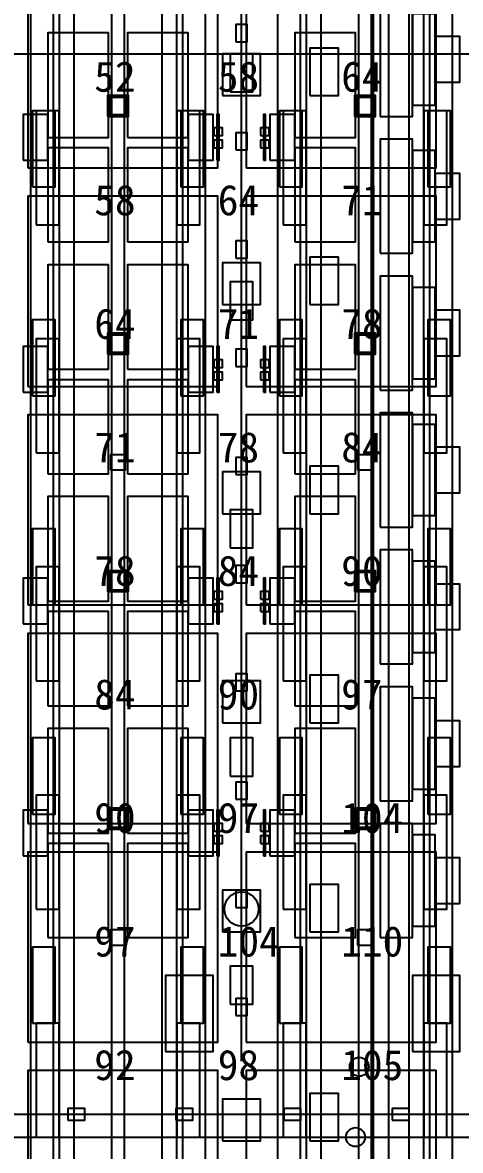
# Model space of a CAD drawing. Header units: metres. Extents: x -1640 to 1560, y -268 to 2338.
# Drawn here: x 48.2 to 71.3, y 1645.3 to 1704.6 of the extents above; entities that cross this region are included whole.
import ezdxf

# ---------------------------------------------------------------- set-up
doc = ezdxf.new("R2010")
doc.units = ezdxf.units.M
for name, color, linetype in [('1F_CHL', 4, 'Continuous'), ('1F_EHS_EXTINGUISHER_HYDRANT_CABINET_CONCEPT', 1, 'Continuous'), ('1F_PUMP', 2, 'Continuous'), ('1F_SCR', 3, 'Continuous'), ('1F_STRUCT_COLUMN', 8, 'Continuous'), ('2F_CSF_LATERAL_RACK_CONCEPT', 9, 'Continuous'), ('2F_RFG', 5, 'Continuous'), ('2F_STRUCT_COLUMN', 8, 'Continuous'), ('2F_VMB', 6, 'Continuous'), ('3F_CLEANROOM_OVERHEAD_PIPE_DUCT_CONCEPT', 9, 'Continuous'), ('3F_EHS_EGRESS_DIST_M', 2, 'Continuous'), ('3F_EHS_EXTINGUISHER_HYDRANT_CABINET_CONCEPT', 1, 'Continuous'), ('3F_EHS_GAS_DETECTOR', 6, 'Continuous'), ('3F_ETCH', 2, 'Continuous'), ('3F_FOUP', 5, 'Continuous'), ('3F_OHT', 9, 'Continuous'), ('3F_OHTV', 1, 'Continuous'), ('3F_PHOTO', 1, 'Continuous'), ('3F_STK', 3, 'Continuous'), ('3F_STRUCT_COLUMN', 8, 'Continuous'), ('3F_TBAR', 6, 'Continuous'), ('4F_FFU', 1, 'Continuous'), ('4F_STRUCT_PLENUM_TRUSS_CONCEPT', 9, 'Continuous'), ('5F_CHL', 4, 'Continuous'), ('5F_EHS_EXTINGUISHER_HYDRANT_CABINET_CONCEPT', 1, 'Continuous'), ('5F_PUMP', 2, 'Continuous'), ('5F_SCR', 3, 'Continuous'), ('5F_STRUCT_COLUMN', 8, 'Continuous'), ('6F_CSF_LATERAL_RACK_CONCEPT', 9, 'Continuous'), ('6F_RFG', 5, 'Continuous'), ('6F_STRUCT_COLUMN', 8, 'Continuous'), ('6F_VMB', 6, 'Continuous'), ('7F_CLEANROOM_OVERHEAD_PIPE_DUCT_CONCEPT', 9, 'Continuous'), ('7F_EHS_EGRESS_DIST_M', 2, 'Continuous'), ('7F_EHS_EXTINGUISHER_HYDRANT_CABINET_CONCEPT', 1, 'Continuous'), ('7F_EHS_GAS_DETECTOR', 6, 'Continuous'), ('7F_ETCH', 2, 'Continuous'), ('7F_FOUP', 5, 'Continuous'), ('7F_OHT', 9, 'Continuous'), ('7F_OHTV', 1, 'Continuous'), ('7F_PHOTO', 1, 'Continuous'), ('7F_STK', 3, 'Continuous'), ('7F_STRUCT_COLUMN', 8, 'Continuous'), ('7F_TBAR', 6, 'Continuous'), ('8F_FFU', 1, 'Continuous'), ('8F_STRUCT_PLENUM_TRUSS_CONCEPT', 9, 'Continuous'), ('UTIL_GAS.BULK_CONCEPT', 2, 'Continuous'), ('UTIL_GAS.SPEC_CONCEPT', 3, 'Continuous'), ('UTIL_PCW.R_CONCEPT', 1, 'Continuous'), ('UTIL_PCW.S_CONCEPT', 6, 'Continuous')]:
    doc.layers.add(name, color=color, linetype=linetype)

msp = doc.modelspace()

# ---------------------------------------------------------------- linework, layer by layer
at = {"layer": '1F_CHL'}
for points in [[(63.35, 1700.8), (64.85, 1700.8), (64.85, 1703.3), (63.35, 1703.3)], [(63.35, 1689.8), (64.85, 1689.8), (64.85, 1692.3), (63.35, 1692.3)], [(63.35, 1678.8), (64.85, 1678.8), (64.85, 1681.3), (63.35, 1681.3)], [(63.35, 1667.8), (64.85, 1667.8), (64.85, 1670.3), (63.35, 1670.3)], [(63.35, 1656.8), (64.85, 1656.8), (64.85, 1659.3), (63.35, 1659.3)], [(63.35, 1645.8), (64.85, 1645.8), (64.85, 1648.3), (63.35, 1648.3)]]:
    msp.add_lwpolyline(points, close=True, dxfattribs=at)
at = {"layer": '1F_EHS_EXTINGUISHER_HYDRANT_CABINET_CONCEPT'}
msp.add_circle((65.75, 1646), 0.5, dxfattribs=at)
at = {"layer": '1F_PUMP'}
for points in [[(48.75, 1696), (49.95, 1696), (49.95, 1700), (48.75, 1700)], [(56.55, 1696), (57.75, 1696), (57.75, 1700), (56.55, 1700)], [(61.75, 1696), (62.95, 1696), (62.95, 1700), (61.75, 1700)], [(69.55, 1696), (70.75, 1696), (70.75, 1700), (69.55, 1700)], [(48.75, 1685), (49.95, 1685), (49.95, 1689), (48.75, 1689)], [(56.55, 1685), (57.75, 1685), (57.75, 1689), (56.55, 1689)], [(61.75, 1685), (62.95, 1685), (62.95, 1689), (61.75, 1689)], [(69.55, 1685), (70.75, 1685), (70.75, 1689), (69.55, 1689)], [(48.75, 1674), (49.95, 1674), (49.95, 1678), (48.75, 1678)], [(56.55, 1674), (57.75, 1674), (57.75, 1678), (56.55, 1678)], [(61.75, 1674), (62.95, 1674), (62.95, 1678), (61.75, 1678)], [(69.55, 1674), (70.75, 1674), (70.75, 1678), (69.55, 1678)], [(48.75, 1663), (49.95, 1663), (49.95, 1667), (48.75, 1667)], [(56.55, 1663), (57.75, 1663), (57.75, 1667), (56.55, 1667)], [(61.75, 1663), (62.95, 1663), (62.95, 1667), (61.75, 1667)], [(69.55, 1663), (70.75, 1663), (70.75, 1667), (69.55, 1667)], [(48.75, 1652), (49.95, 1652), (49.95, 1656), (48.75, 1656)], [(56.55, 1652), (57.75, 1652), (57.75, 1656), (56.55, 1656)], [(61.75, 1652), (62.95, 1652), (62.95, 1656), (61.75, 1656)], [(69.55, 1652), (70.75, 1652), (70.75, 1656), (69.55, 1656)]]:
    msp.add_lwpolyline(points, close=True, dxfattribs=at)
at = {"layer": '1F_SCR'}
for points in [[(58.75, 1700.8), (60.75, 1700.8), (60.75, 1703), (58.75, 1703)], [(58.75, 1689.8), (60.75, 1689.8), (60.75, 1692), (58.75, 1692)], [(58.75, 1678.8), (60.75, 1678.8), (60.75, 1681), (58.75, 1681)], [(58.75, 1667.8), (60.75, 1667.8), (60.75, 1670), (58.75, 1670)], [(58.75, 1656.8), (60.75, 1656.8), (60.75, 1659), (58.75, 1659)], [(58.75, 1645.8), (60.75, 1645.8), (60.75, 1648), (58.75, 1648)]]:
    msp.add_lwpolyline(points, close=True, dxfattribs=at)
at = {"layer": '1F_STRUCT_COLUMN'}
for points in [[(52.7, 1699.7), (53.8, 1699.7), (53.8, 1700.8), (52.7, 1700.8)], [(65.7, 1699.7), (66.8, 1699.7), (66.8, 1700.8), (65.7, 1700.8)], [(52.7, 1687.2), (53.8, 1687.2), (53.8, 1688.3), (52.7, 1688.3)], [(65.7, 1687.2), (66.8, 1687.2), (66.8, 1688.3), (65.7, 1688.3)], [(52.7, 1674.7), (53.8, 1674.7), (53.8, 1675.8), (52.7, 1675.8)], [(65.7, 1674.7), (66.8, 1674.7), (66.8, 1675.8), (65.7, 1675.8)], [(52.7, 1662.2), (53.8, 1662.2), (53.8, 1663.3), (52.7, 1663.3)], [(65.7, 1662.2), (66.8, 1662.2), (66.8, 1663.3), (65.7, 1663.3)]]:
    msp.add_lwpolyline(points, close=True, dxfattribs=at)
at = {"layer": '2F_CSF_LATERAL_RACK_CONCEPT'}
for points in [[(50.15, 1573), (50.95, 1573), (50.95, 1719), (50.15, 1719)], [(55.55, 1573), (56.35, 1573), (56.35, 1719), (55.55, 1719)], [(63.15, 1573), (63.95, 1573), (63.95, 1719), (63.15, 1719)], [(68.55, 1573), (69.35, 1573), (69.35, 1719), (68.55, 1719)]]:
    msp.add_lwpolyline(points, close=True, dxfattribs=at)
at = {"layer": '2F_RFG'}
for points in [[(48.95, 1694), (50.15, 1694), (50.15, 1700), (48.95, 1700)], [(56.35, 1694), (57.55, 1694), (57.55, 1700), (56.35, 1700)], [(61.95, 1694), (63.15, 1694), (63.15, 1700), (61.95, 1700)], [(69.35, 1694), (70.55, 1694), (70.55, 1700), (69.35, 1700)], [(48.95, 1682), (50.15, 1682), (50.15, 1688), (48.95, 1688)], [(56.35, 1682), (57.55, 1682), (57.55, 1688), (56.35, 1688)], [(61.95, 1682), (63.15, 1682), (63.15, 1688), (61.95, 1688)], [(69.35, 1682), (70.55, 1682), (70.55, 1688), (69.35, 1688)], [(48.95, 1670), (50.15, 1670), (50.15, 1676), (48.95, 1676)], [(56.35, 1670), (57.55, 1670), (57.55, 1676), (56.35, 1676)], [(61.95, 1670), (63.15, 1670), (63.15, 1676), (61.95, 1676)], [(69.35, 1670), (70.55, 1670), (70.55, 1676), (69.35, 1676)], [(48.95, 1658), (50.15, 1658), (50.15, 1664), (48.95, 1664)], [(56.35, 1658), (57.55, 1658), (57.55, 1664), (56.35, 1664)], [(61.95, 1658), (63.15, 1658), (63.15, 1664), (61.95, 1664)], [(69.35, 1658), (70.55, 1658), (70.55, 1664), (69.35, 1664)], [(48.95, 1646), (50.15, 1646), (50.15, 1652), (48.95, 1652)], [(56.35, 1646), (57.55, 1646), (57.55, 1652), (56.35, 1652)], [(61.95, 1646), (63.15, 1646), (63.15, 1652), (61.95, 1652)], [(69.35, 1646), (70.55, 1646), (70.55, 1652), (69.35, 1652)]]:
    msp.add_lwpolyline(points, close=True, dxfattribs=at)
at = {"layer": '2F_STRUCT_COLUMN'}
for points in [[(52.8, 1699.8), (53.7, 1699.8), (53.7, 1700.7), (52.8, 1700.7)], [(65.8, 1699.8), (66.7, 1699.8), (66.7, 1700.7), (65.8, 1700.7)], [(52.8, 1687.3), (53.7, 1687.3), (53.7, 1688.2), (52.8, 1688.2)], [(65.8, 1687.3), (66.7, 1687.3), (66.7, 1688.2), (65.8, 1688.2)], [(52.8, 1674.8), (53.7, 1674.8), (53.7, 1675.7), (52.8, 1675.7)], [(65.8, 1674.8), (66.7, 1674.8), (66.7, 1675.7), (65.8, 1675.7)], [(52.8, 1662.3), (53.7, 1662.3), (53.7, 1663.2), (52.8, 1663.2)], [(65.8, 1662.3), (66.7, 1662.3), (66.7, 1663.2), (65.8, 1663.2)]]:
    msp.add_lwpolyline(points, close=True, dxfattribs=at)
at = {"layer": '2F_VMB'}
for points in [[(59.15, 1701), (60.35, 1701), (60.35, 1703), (59.15, 1703)], [(59.15, 1689), (60.35, 1689), (60.35, 1691), (59.15, 1691)], [(59.15, 1677), (60.35, 1677), (60.35, 1679), (59.15, 1679)], [(59.15, 1665), (60.35, 1665), (60.35, 1667), (59.15, 1667)], [(59.15, 1653), (60.35, 1653), (60.35, 1655), (59.15, 1655)]]:
    msp.add_lwpolyline(points, close=True, dxfattribs=at)
at = {"layer": '3F_CLEANROOM_OVERHEAD_PIPE_DUCT_CONCEPT'}
for points in [[(48.65, 1572), (49.85, 1572), (49.85, 1720), (48.65, 1720)], [(56.65, 1572), (57.85, 1572), (57.85, 1720), (56.65, 1720)], [(61.65, 1572), (62.85, 1572), (62.85, 1720), (61.65, 1720)], [(69.65, 1572), (70.85, 1572), (70.85, 1720), (69.65, 1720)]]:
    msp.add_lwpolyline(points, close=True, dxfattribs=at)
at = {"layer": '3F_EHS_EXTINGUISHER_HYDRANT_CABINET_CONCEPT'}
msp.add_circle((65.95, 1649.7), 0.5, dxfattribs=at)
at = {"layer": '3F_EHS_GAS_DETECTOR'}
msp.add_circle((59.75, 1658), 0.9, dxfattribs=at)
at = {"layer": '3F_ETCH'}
for points in [[(67.05, 1699.7), (68.75, 1699.7), (68.75, 1705.7), (67.05, 1705.7)], [(68.75, 1700.3), (69.95, 1700.3), (69.95, 1705.1), (68.75, 1705.1)], [(69.95, 1701.5), (71.25, 1701.5), (71.25, 1703.9), (69.95, 1703.9)], [(67.05, 1692.5), (68.75, 1692.5), (68.75, 1698.5), (67.05, 1698.5)], [(68.75, 1693.1), (69.95, 1693.1), (69.95, 1697.9), (68.75, 1697.9)], [(69.95, 1694.3), (71.25, 1694.3), (71.25, 1696.7), (69.95, 1696.7)], [(67.05, 1685.3), (68.75, 1685.3), (68.75, 1691.3), (67.05, 1691.3)], [(68.75, 1685.9), (69.95, 1685.9), (69.95, 1690.7), (68.75, 1690.7)], [(69.95, 1687.1), (71.25, 1687.1), (71.25, 1689.5), (69.95, 1689.5)], [(67.05, 1678.1), (68.75, 1678.1), (68.75, 1684.1), (67.05, 1684.1)], [(68.75, 1678.7), (69.95, 1678.7), (69.95, 1683.5), (68.75, 1683.5)], [(69.95, 1679.9), (71.25, 1679.9), (71.25, 1682.3), (69.95, 1682.3)], [(67.05, 1670.9), (68.75, 1670.9), (68.75, 1676.9), (67.05, 1676.9)], [(68.75, 1671.5), (69.95, 1671.5), (69.95, 1676.3), (68.75, 1676.3)], [(69.95, 1672.7), (71.25, 1672.7), (71.25, 1675.1), (69.95, 1675.1)], [(67.05, 1663.7), (68.75, 1663.7), (68.75, 1669.7), (67.05, 1669.7)], [(68.75, 1664.3), (69.95, 1664.3), (69.95, 1669.1), (68.75, 1669.1)], [(69.95, 1665.5), (71.25, 1665.5), (71.25, 1667.9), (69.95, 1667.9)], [(67.05, 1656.5), (68.75, 1656.5), (68.75, 1662.5), (67.05, 1662.5)], [(68.75, 1657.1), (69.95, 1657.1), (69.95, 1661.9), (68.75, 1661.9)], [(69.95, 1658.3), (71.25, 1658.3), (71.25, 1660.7), (69.95, 1660.7)]]:
    msp.add_lwpolyline(points, close=True, dxfattribs=at)
at = {"layer": '3F_FOUP'}
for points in [[(58.3, 1698.7), (58.75, 1698.7), (58.75, 1699.1), (58.3, 1699.1)], [(60.75, 1698.7), (61.2, 1698.7), (61.2, 1699.1), (60.75, 1699.1)], [(58.3, 1698.05), (58.75, 1698.05), (58.75, 1698.45), (58.3, 1698.45)], [(60.75, 1698.05), (61.2, 1698.05), (61.2, 1698.45), (60.75, 1698.45)], [(58.3, 1686.5), (58.75, 1686.5), (58.75, 1686.9), (58.3, 1686.9)], [(60.75, 1686.5), (61.2, 1686.5), (61.2, 1686.9), (60.75, 1686.9)], [(58.3, 1685.85), (58.75, 1685.85), (58.75, 1686.25), (58.3, 1686.25)], [(60.75, 1685.85), (61.2, 1685.85), (61.2, 1686.25), (60.75, 1686.25)], [(58.3, 1674.3), (58.75, 1674.3), (58.75, 1674.7), (58.3, 1674.7)], [(60.75, 1674.3), (61.2, 1674.3), (61.2, 1674.7), (60.75, 1674.7)], [(58.3, 1673.65), (58.75, 1673.65), (58.75, 1674.05), (58.3, 1674.05)], [(60.75, 1673.65), (61.2, 1673.65), (61.2, 1674.05), (60.75, 1674.05)], [(58.3, 1662.1), (58.75, 1662.1), (58.75, 1662.5), (58.3, 1662.5)], [(60.75, 1662.1), (61.2, 1662.1), (61.2, 1662.5), (60.75, 1662.5)], [(58.3, 1661.45), (58.75, 1661.45), (58.75, 1661.85), (58.3, 1661.85)], [(60.75, 1661.45), (61.2, 1661.45), (61.2, 1661.85), (60.75, 1661.85)]]:
    msp.add_lwpolyline(points, close=True, dxfattribs=at)
at = {"layer": '3F_OHT'}
for p, q in [((59.75, 1650), (59.75, 1720)), ((-31.5, 1647.2), (190, 1647.2))]:
    msp.add_line(p, q, dxfattribs=at)
at = {"layer": '3F_OHTV'}
for points in [[(59.45, 1703.63), (60.05, 1703.63), (60.05, 1704.53), (59.45, 1704.53)], [(59.45, 1697.94), (60.05, 1697.94), (60.05, 1698.84), (59.45, 1698.84)], [(59.45, 1692.25), (60.05, 1692.25), (60.05, 1693.15), (59.45, 1693.15)], [(59.45, 1686.55), (60.05, 1686.55), (60.05, 1687.45), (59.45, 1687.45)], [(59.45, 1680.86), (60.05, 1680.86), (60.05, 1681.76), (59.45, 1681.76)], [(59.45, 1675.17), (60.05, 1675.17), (60.05, 1676.07), (59.45, 1676.07)], [(59.45, 1669.48), (60.05, 1669.48), (60.05, 1670.38), (59.45, 1670.38)], [(59.45, 1663.78), (60.05, 1663.78), (60.05, 1664.68), (59.45, 1664.68)], [(59.45, 1658.09), (60.05, 1658.09), (60.05, 1658.99), (59.45, 1658.99)], [(59.45, 1652.4), (60.05, 1652.4), (60.05, 1653.3), (59.45, 1653.3)], [(50.6, 1646.9), (51.5, 1646.9), (51.5, 1647.5), (50.6, 1647.5)], [(56.29, 1646.9), (57.19, 1646.9), (57.19, 1647.5), (56.29, 1647.5)], [(61.98, 1646.9), (62.88, 1646.9), (62.88, 1647.5), (61.98, 1647.5)], [(67.68, 1646.9), (68.58, 1646.9), (68.58, 1647.5), (67.68, 1647.5)]]:
    msp.add_lwpolyline(points, close=True, dxfattribs=at)
at = {"layer": '3F_PHOTO'}
for points in [[(49.55, 1698.6), (52.75, 1698.6), (52.75, 1704.1), (49.55, 1704.1)], [(53.75, 1698.6), (56.95, 1698.6), (56.95, 1704.1), (53.75, 1704.1)], [(62.55, 1698.6), (65.75, 1698.6), (65.75, 1704.1), (62.55, 1704.1)], [(48.25, 1697.4), (49.55, 1697.4), (49.55, 1699.8), (48.25, 1699.8)], [(56.95, 1697.4), (58.25, 1697.4), (58.25, 1699.8), (56.95, 1699.8)], [(61.25, 1697.4), (62.55, 1697.4), (62.55, 1699.8), (61.25, 1699.8)], [(49.55, 1693.1), (52.75, 1693.1), (52.75, 1698.05), (49.55, 1698.05)], [(53.75, 1693.1), (56.95, 1693.1), (56.95, 1698.05), (53.75, 1698.05)], [(62.55, 1693.1), (65.75, 1693.1), (65.75, 1698.05), (62.55, 1698.05)], [(49.55, 1686.4), (52.75, 1686.4), (52.75, 1691.9), (49.55, 1691.9)], [(53.75, 1686.4), (56.95, 1686.4), (56.95, 1691.9), (53.75, 1691.9)], [(62.55, 1686.4), (65.75, 1686.4), (65.75, 1691.9), (62.55, 1691.9)], [(48.25, 1685.2), (49.55, 1685.2), (49.55, 1687.6), (48.25, 1687.6)], [(56.95, 1685.2), (58.25, 1685.2), (58.25, 1687.6), (56.95, 1687.6)], [(61.25, 1685.2), (62.55, 1685.2), (62.55, 1687.6), (61.25, 1687.6)], [(49.55, 1680.9), (52.75, 1680.9), (52.75, 1685.85), (49.55, 1685.85)], [(53.75, 1680.9), (56.95, 1680.9), (56.95, 1685.85), (53.75, 1685.85)], [(62.55, 1680.9), (65.75, 1680.9), (65.75, 1685.85), (62.55, 1685.85)], [(49.55, 1674.2), (52.75, 1674.2), (52.75, 1679.7), (49.55, 1679.7)], [(53.75, 1674.2), (56.95, 1674.2), (56.95, 1679.7), (53.75, 1679.7)], [(62.55, 1674.2), (65.75, 1674.2), (65.75, 1679.7), (62.55, 1679.7)], [(48.25, 1673), (49.55, 1673), (49.55, 1675.4), (48.25, 1675.4)], [(56.95, 1673), (58.25, 1673), (58.25, 1675.4), (56.95, 1675.4)], [(61.25, 1673), (62.55, 1673), (62.55, 1675.4), (61.25, 1675.4)], [(49.55, 1668.7), (52.75, 1668.7), (52.75, 1673.65), (49.55, 1673.65)], [(53.75, 1668.7), (56.95, 1668.7), (56.95, 1673.65), (53.75, 1673.65)], [(62.55, 1668.7), (65.75, 1668.7), (65.75, 1673.65), (62.55, 1673.65)], [(49.55, 1662), (52.75, 1662), (52.75, 1667.5), (49.55, 1667.5)], [(53.75, 1662), (56.95, 1662), (56.95, 1667.5), (53.75, 1667.5)], [(62.55, 1662), (65.75, 1662), (65.75, 1667.5), (62.55, 1667.5)], [(48.25, 1660.8), (49.55, 1660.8), (49.55, 1663.2), (48.25, 1663.2)], [(56.95, 1660.8), (58.25, 1660.8), (58.25, 1663.2), (56.95, 1663.2)], [(61.25, 1660.8), (62.55, 1660.8), (62.55, 1663.2), (61.25, 1663.2)], [(49.55, 1656.5), (52.75, 1656.5), (52.75, 1661.45), (49.55, 1661.45)], [(53.75, 1656.5), (56.95, 1656.5), (56.95, 1661.45), (53.75, 1661.45)], [(62.55, 1656.5), (65.75, 1656.5), (65.75, 1661.45), (62.55, 1661.45)]]:
    msp.add_lwpolyline(points, close=True, dxfattribs=at)
at = {"layer": '3F_STK'}
for points in [[(55.75, 1650.5), (58.25, 1650.5), (58.25, 1654.5), (55.75, 1654.5)], [(68.75, 1650.5), (71.25, 1650.5), (71.25, 1654.5), (68.75, 1654.5)]]:
    msp.add_lwpolyline(points, close=True, dxfattribs=at)
at = {"layer": '3F_STRUCT_COLUMN'}
for points in [[(52.85, 1681.1), (53.65, 1681.1), (53.65, 1681.9), (52.85, 1681.9)], [(65.85, 1681.1), (66.65, 1681.1), (66.65, 1681.9), (65.85, 1681.9)], [(52.85, 1656.1), (53.65, 1656.1), (53.65, 1656.9), (52.85, 1656.9)], [(65.85, 1656.1), (66.65, 1656.1), (66.65, 1656.9), (65.85, 1656.9)]]:
    msp.add_lwpolyline(points, close=True, dxfattribs=at)
at = {"layer": '3F_TBAR'}
for points in [[(58.45, 1697.4), (58.57, 1697.4), (58.57, 1699.8), (58.45, 1699.8)], [(60.9, 1697.4), (61.02, 1697.4), (61.02, 1699.8), (60.9, 1699.8)], [(58.45, 1685.2), (58.57, 1685.2), (58.57, 1687.6), (58.45, 1687.6)], [(60.9, 1685.2), (61.02, 1685.2), (61.02, 1687.6), (60.9, 1687.6)], [(58.45, 1673), (58.57, 1673), (58.57, 1675.4), (58.45, 1675.4)], [(60.9, 1673), (61.02, 1673), (61.02, 1675.4), (60.9, 1675.4)], [(58.45, 1660.8), (58.57, 1660.8), (58.57, 1663.2), (58.45, 1663.2)], [(60.9, 1660.8), (61.02, 1660.8), (61.02, 1663.2), (60.9, 1663.2)]]:
    msp.add_lwpolyline(points, close=True, dxfattribs=at)
at = {"layer": '4F_FFU'}
for points in [[(48.5, 1697), (58.5, 1697), (58.5, 1707), (48.5, 1707)], [(60, 1697), (70, 1697), (70, 1707), (60, 1707)], [(48.5, 1685.5), (58.5, 1685.5), (58.5, 1695.5), (48.5, 1695.5)], [(60, 1685.5), (70, 1685.5), (70, 1695.5), (60, 1695.5)], [(48.5, 1674), (58.5, 1674), (58.5, 1684), (48.5, 1684)], [(60, 1674), (70, 1674), (70, 1684), (60, 1684)], [(48.5, 1662.5), (58.5, 1662.5), (58.5, 1672.5), (48.5, 1672.5)], [(60, 1662.5), (70, 1662.5), (70, 1672.5), (60, 1672.5)], [(48.5, 1651), (58.5, 1651), (58.5, 1661), (48.5, 1661)], [(60, 1651), (70, 1651), (70, 1661), (60, 1661)], [(48.5, 1639.5), (58.5, 1639.5), (58.5, 1649.5), (48.5, 1649.5)], [(60, 1639.5), (70, 1639.5), (70, 1649.5), (60, 1649.5)]]:
    msp.add_lwpolyline(points, close=True, dxfattribs=at)
at = {"layer": '4F_STRUCT_PLENUM_TRUSS_CONCEPT'}
for points in [[(52.9, 1569), (53.6, 1569), (53.6, 1723), (52.9, 1723)], [(65.9, 1569), (66.6, 1569), (66.6, 1723), (65.9, 1723)]]:
    msp.add_lwpolyline(points, close=True, dxfattribs=at)
at = {"layer": '5F_CHL'}
for points in [[(63.35, 1700.8), (64.85, 1700.8), (64.85, 1703.3), (63.35, 1703.3)], [(63.35, 1689.8), (64.85, 1689.8), (64.85, 1692.3), (63.35, 1692.3)], [(63.35, 1678.8), (64.85, 1678.8), (64.85, 1681.3), (63.35, 1681.3)], [(63.35, 1667.8), (64.85, 1667.8), (64.85, 1670.3), (63.35, 1670.3)], [(63.35, 1656.8), (64.85, 1656.8), (64.85, 1659.3), (63.35, 1659.3)], [(63.35, 1645.8), (64.85, 1645.8), (64.85, 1648.3), (63.35, 1648.3)]]:
    msp.add_lwpolyline(points, close=True, dxfattribs=at)
at = {"layer": '5F_EHS_EXTINGUISHER_HYDRANT_CABINET_CONCEPT'}
msp.add_circle((65.75, 1646), 0.5, dxfattribs=at)
at = {"layer": '5F_PUMP'}
for points in [[(48.75, 1696), (49.95, 1696), (49.95, 1700), (48.75, 1700)], [(56.55, 1696), (57.75, 1696), (57.75, 1700), (56.55, 1700)], [(61.75, 1696), (62.95, 1696), (62.95, 1700), (61.75, 1700)], [(69.55, 1696), (70.75, 1696), (70.75, 1700), (69.55, 1700)], [(48.75, 1685), (49.95, 1685), (49.95, 1689), (48.75, 1689)], [(56.55, 1685), (57.75, 1685), (57.75, 1689), (56.55, 1689)], [(61.75, 1685), (62.95, 1685), (62.95, 1689), (61.75, 1689)], [(69.55, 1685), (70.75, 1685), (70.75, 1689), (69.55, 1689)], [(48.75, 1674), (49.95, 1674), (49.95, 1678), (48.75, 1678)], [(56.55, 1674), (57.75, 1674), (57.75, 1678), (56.55, 1678)], [(61.75, 1674), (62.95, 1674), (62.95, 1678), (61.75, 1678)], [(69.55, 1674), (70.75, 1674), (70.75, 1678), (69.55, 1678)], [(48.75, 1663), (49.95, 1663), (49.95, 1667), (48.75, 1667)], [(56.55, 1663), (57.75, 1663), (57.75, 1667), (56.55, 1667)], [(61.75, 1663), (62.95, 1663), (62.95, 1667), (61.75, 1667)], [(69.55, 1663), (70.75, 1663), (70.75, 1667), (69.55, 1667)], [(48.75, 1652), (49.95, 1652), (49.95, 1656), (48.75, 1656)], [(56.55, 1652), (57.75, 1652), (57.75, 1656), (56.55, 1656)], [(61.75, 1652), (62.95, 1652), (62.95, 1656), (61.75, 1656)], [(69.55, 1652), (70.75, 1652), (70.75, 1656), (69.55, 1656)]]:
    msp.add_lwpolyline(points, close=True, dxfattribs=at)
at = {"layer": '5F_SCR'}
for points in [[(58.75, 1700.8), (60.75, 1700.8), (60.75, 1703), (58.75, 1703)], [(58.75, 1689.8), (60.75, 1689.8), (60.75, 1692), (58.75, 1692)], [(58.75, 1678.8), (60.75, 1678.8), (60.75, 1681), (58.75, 1681)], [(58.75, 1667.8), (60.75, 1667.8), (60.75, 1670), (58.75, 1670)], [(58.75, 1656.8), (60.75, 1656.8), (60.75, 1659), (58.75, 1659)], [(58.75, 1645.8), (60.75, 1645.8), (60.75, 1648), (58.75, 1648)]]:
    msp.add_lwpolyline(points, close=True, dxfattribs=at)
at = {"layer": '5F_STRUCT_COLUMN'}
for points in [[(52.7, 1699.7), (53.8, 1699.7), (53.8, 1700.8), (52.7, 1700.8)], [(65.7, 1699.7), (66.8, 1699.7), (66.8, 1700.8), (65.7, 1700.8)], [(52.7, 1687.2), (53.8, 1687.2), (53.8, 1688.3), (52.7, 1688.3)], [(65.7, 1687.2), (66.8, 1687.2), (66.8, 1688.3), (65.7, 1688.3)], [(52.7, 1674.7), (53.8, 1674.7), (53.8, 1675.8), (52.7, 1675.8)], [(65.7, 1674.7), (66.8, 1674.7), (66.8, 1675.8), (65.7, 1675.8)], [(52.7, 1662.2), (53.8, 1662.2), (53.8, 1663.3), (52.7, 1663.3)], [(65.7, 1662.2), (66.8, 1662.2), (66.8, 1663.3), (65.7, 1663.3)]]:
    msp.add_lwpolyline(points, close=True, dxfattribs=at)
at = {"layer": '6F_CSF_LATERAL_RACK_CONCEPT'}
for points in [[(50.15, 1573), (50.95, 1573), (50.95, 1719), (50.15, 1719)], [(55.55, 1573), (56.35, 1573), (56.35, 1719), (55.55, 1719)], [(63.15, 1573), (63.95, 1573), (63.95, 1719), (63.15, 1719)], [(68.55, 1573), (69.35, 1573), (69.35, 1719), (68.55, 1719)]]:
    msp.add_lwpolyline(points, close=True, dxfattribs=at)
at = {"layer": '6F_RFG'}
for points in [[(48.95, 1694), (50.15, 1694), (50.15, 1700), (48.95, 1700)], [(56.35, 1694), (57.55, 1694), (57.55, 1700), (56.35, 1700)], [(61.95, 1694), (63.15, 1694), (63.15, 1700), (61.95, 1700)], [(69.35, 1694), (70.55, 1694), (70.55, 1700), (69.35, 1700)], [(48.95, 1682), (50.15, 1682), (50.15, 1688), (48.95, 1688)], [(56.35, 1682), (57.55, 1682), (57.55, 1688), (56.35, 1688)], [(61.95, 1682), (63.15, 1682), (63.15, 1688), (61.95, 1688)], [(69.35, 1682), (70.55, 1682), (70.55, 1688), (69.35, 1688)], [(48.95, 1670), (50.15, 1670), (50.15, 1676), (48.95, 1676)], [(56.35, 1670), (57.55, 1670), (57.55, 1676), (56.35, 1676)], [(61.95, 1670), (63.15, 1670), (63.15, 1676), (61.95, 1676)], [(69.35, 1670), (70.55, 1670), (70.55, 1676), (69.35, 1676)], [(48.95, 1658), (50.15, 1658), (50.15, 1664), (48.95, 1664)], [(56.35, 1658), (57.55, 1658), (57.55, 1664), (56.35, 1664)], [(61.95, 1658), (63.15, 1658), (63.15, 1664), (61.95, 1664)], [(69.35, 1658), (70.55, 1658), (70.55, 1664), (69.35, 1664)], [(48.95, 1646), (50.15, 1646), (50.15, 1652), (48.95, 1652)], [(56.35, 1646), (57.55, 1646), (57.55, 1652), (56.35, 1652)], [(61.95, 1646), (63.15, 1646), (63.15, 1652), (61.95, 1652)], [(69.35, 1646), (70.55, 1646), (70.55, 1652), (69.35, 1652)]]:
    msp.add_lwpolyline(points, close=True, dxfattribs=at)
at = {"layer": '6F_STRUCT_COLUMN'}
for points in [[(52.8, 1699.8), (53.7, 1699.8), (53.7, 1700.7), (52.8, 1700.7)], [(65.8, 1699.8), (66.7, 1699.8), (66.7, 1700.7), (65.8, 1700.7)], [(52.8, 1687.3), (53.7, 1687.3), (53.7, 1688.2), (52.8, 1688.2)], [(65.8, 1687.3), (66.7, 1687.3), (66.7, 1688.2), (65.8, 1688.2)], [(52.8, 1674.8), (53.7, 1674.8), (53.7, 1675.7), (52.8, 1675.7)], [(65.8, 1674.8), (66.7, 1674.8), (66.7, 1675.7), (65.8, 1675.7)], [(52.8, 1662.3), (53.7, 1662.3), (53.7, 1663.2), (52.8, 1663.2)], [(65.8, 1662.3), (66.7, 1662.3), (66.7, 1663.2), (65.8, 1663.2)]]:
    msp.add_lwpolyline(points, close=True, dxfattribs=at)
at = {"layer": '6F_VMB'}
for points in [[(59.15, 1701), (60.35, 1701), (60.35, 1703), (59.15, 1703)], [(59.15, 1689), (60.35, 1689), (60.35, 1691), (59.15, 1691)], [(59.15, 1677), (60.35, 1677), (60.35, 1679), (59.15, 1679)], [(59.15, 1665), (60.35, 1665), (60.35, 1667), (59.15, 1667)], [(59.15, 1653), (60.35, 1653), (60.35, 1655), (59.15, 1655)]]:
    msp.add_lwpolyline(points, close=True, dxfattribs=at)
at = {"layer": '7F_CLEANROOM_OVERHEAD_PIPE_DUCT_CONCEPT'}
for points in [[(48.65, 1572), (49.85, 1572), (49.85, 1720), (48.65, 1720)], [(56.65, 1572), (57.85, 1572), (57.85, 1720), (56.65, 1720)], [(61.65, 1572), (62.85, 1572), (62.85, 1720), (61.65, 1720)], [(69.65, 1572), (70.85, 1572), (70.85, 1720), (69.65, 1720)]]:
    msp.add_lwpolyline(points, close=True, dxfattribs=at)
at = {"layer": '7F_EHS_EXTINGUISHER_HYDRANT_CABINET_CONCEPT'}
msp.add_circle((65.95, 1649.7), 0.5, dxfattribs=at)
at = {"layer": '7F_EHS_GAS_DETECTOR'}
msp.add_circle((59.75, 1658), 0.9, dxfattribs=at)
at = {"layer": '7F_ETCH'}
for points in [[(67.05, 1699.7), (68.75, 1699.7), (68.75, 1705.7), (67.05, 1705.7)], [(68.75, 1700.3), (69.95, 1700.3), (69.95, 1705.1), (68.75, 1705.1)], [(69.95, 1701.5), (71.25, 1701.5), (71.25, 1703.9), (69.95, 1703.9)], [(67.05, 1692.5), (68.75, 1692.5), (68.75, 1698.5), (67.05, 1698.5)], [(68.75, 1693.1), (69.95, 1693.1), (69.95, 1697.9), (68.75, 1697.9)], [(69.95, 1694.3), (71.25, 1694.3), (71.25, 1696.7), (69.95, 1696.7)], [(67.05, 1685.3), (68.75, 1685.3), (68.75, 1691.3), (67.05, 1691.3)], [(68.75, 1685.9), (69.95, 1685.9), (69.95, 1690.7), (68.75, 1690.7)], [(69.95, 1687.1), (71.25, 1687.1), (71.25, 1689.5), (69.95, 1689.5)], [(67.05, 1678.1), (68.75, 1678.1), (68.75, 1684.1), (67.05, 1684.1)], [(68.75, 1678.7), (69.95, 1678.7), (69.95, 1683.5), (68.75, 1683.5)], [(69.95, 1679.9), (71.25, 1679.9), (71.25, 1682.3), (69.95, 1682.3)], [(67.05, 1670.9), (68.75, 1670.9), (68.75, 1676.9), (67.05, 1676.9)], [(68.75, 1671.5), (69.95, 1671.5), (69.95, 1676.3), (68.75, 1676.3)], [(69.95, 1672.7), (71.25, 1672.7), (71.25, 1675.1), (69.95, 1675.1)], [(67.05, 1663.7), (68.75, 1663.7), (68.75, 1669.7), (67.05, 1669.7)], [(68.75, 1664.3), (69.95, 1664.3), (69.95, 1669.1), (68.75, 1669.1)], [(69.95, 1665.5), (71.25, 1665.5), (71.25, 1667.9), (69.95, 1667.9)], [(67.05, 1656.5), (68.75, 1656.5), (68.75, 1662.5), (67.05, 1662.5)], [(68.75, 1657.1), (69.95, 1657.1), (69.95, 1661.9), (68.75, 1661.9)], [(69.95, 1658.3), (71.25, 1658.3), (71.25, 1660.7), (69.95, 1660.7)]]:
    msp.add_lwpolyline(points, close=True, dxfattribs=at)
at = {"layer": '7F_FOUP'}
for points in [[(58.3, 1698.7), (58.75, 1698.7), (58.75, 1699.1), (58.3, 1699.1)], [(60.75, 1698.7), (61.2, 1698.7), (61.2, 1699.1), (60.75, 1699.1)], [(58.3, 1698.05), (58.75, 1698.05), (58.75, 1698.45), (58.3, 1698.45)], [(60.75, 1698.05), (61.2, 1698.05), (61.2, 1698.45), (60.75, 1698.45)], [(58.3, 1686.5), (58.75, 1686.5), (58.75, 1686.9), (58.3, 1686.9)], [(60.75, 1686.5), (61.2, 1686.5), (61.2, 1686.9), (60.75, 1686.9)], [(58.3, 1685.85), (58.75, 1685.85), (58.75, 1686.25), (58.3, 1686.25)], [(60.75, 1685.85), (61.2, 1685.85), (61.2, 1686.25), (60.75, 1686.25)], [(58.3, 1674.3), (58.75, 1674.3), (58.75, 1674.7), (58.3, 1674.7)], [(60.75, 1674.3), (61.2, 1674.3), (61.2, 1674.7), (60.75, 1674.7)], [(58.3, 1673.65), (58.75, 1673.65), (58.75, 1674.05), (58.3, 1674.05)], [(60.75, 1673.65), (61.2, 1673.65), (61.2, 1674.05), (60.75, 1674.05)], [(58.3, 1662.1), (58.75, 1662.1), (58.75, 1662.5), (58.3, 1662.5)], [(60.75, 1662.1), (61.2, 1662.1), (61.2, 1662.5), (60.75, 1662.5)], [(58.3, 1661.45), (58.75, 1661.45), (58.75, 1661.85), (58.3, 1661.85)], [(60.75, 1661.45), (61.2, 1661.45), (61.2, 1661.85), (60.75, 1661.85)]]:
    msp.add_lwpolyline(points, close=True, dxfattribs=at)
at = {"layer": '7F_OHT'}
for p, q in [((59.75, 1650), (59.75, 1720)), ((-31.5, 1647.2), (190, 1647.2))]:
    msp.add_line(p, q, dxfattribs=at)
at = {"layer": '7F_OHTV'}
for points in [[(59.45, 1703.63), (60.05, 1703.63), (60.05, 1704.53), (59.45, 1704.53)], [(59.45, 1697.94), (60.05, 1697.94), (60.05, 1698.84), (59.45, 1698.84)], [(59.45, 1692.25), (60.05, 1692.25), (60.05, 1693.15), (59.45, 1693.15)], [(59.45, 1686.55), (60.05, 1686.55), (60.05, 1687.45), (59.45, 1687.45)], [(59.45, 1680.86), (60.05, 1680.86), (60.05, 1681.76), (59.45, 1681.76)], [(59.45, 1675.17), (60.05, 1675.17), (60.05, 1676.07), (59.45, 1676.07)], [(59.45, 1669.48), (60.05, 1669.48), (60.05, 1670.38), (59.45, 1670.38)], [(59.45, 1663.78), (60.05, 1663.78), (60.05, 1664.68), (59.45, 1664.68)], [(59.45, 1658.09), (60.05, 1658.09), (60.05, 1658.99), (59.45, 1658.99)], [(59.45, 1652.4), (60.05, 1652.4), (60.05, 1653.3), (59.45, 1653.3)], [(50.6, 1646.9), (51.5, 1646.9), (51.5, 1647.5), (50.6, 1647.5)], [(56.29, 1646.9), (57.19, 1646.9), (57.19, 1647.5), (56.29, 1647.5)], [(61.98, 1646.9), (62.88, 1646.9), (62.88, 1647.5), (61.98, 1647.5)], [(67.68, 1646.9), (68.58, 1646.9), (68.58, 1647.5), (67.68, 1647.5)]]:
    msp.add_lwpolyline(points, close=True, dxfattribs=at)
at = {"layer": '7F_PHOTO'}
for points in [[(49.55, 1698.6), (52.75, 1698.6), (52.75, 1704.1), (49.55, 1704.1)], [(53.75, 1698.6), (56.95, 1698.6), (56.95, 1704.1), (53.75, 1704.1)], [(62.55, 1698.6), (65.75, 1698.6), (65.75, 1704.1), (62.55, 1704.1)], [(48.25, 1697.4), (49.55, 1697.4), (49.55, 1699.8), (48.25, 1699.8)], [(56.95, 1697.4), (58.25, 1697.4), (58.25, 1699.8), (56.95, 1699.8)], [(61.25, 1697.4), (62.55, 1697.4), (62.55, 1699.8), (61.25, 1699.8)], [(49.55, 1693.1), (52.75, 1693.1), (52.75, 1698.05), (49.55, 1698.05)], [(53.75, 1693.1), (56.95, 1693.1), (56.95, 1698.05), (53.75, 1698.05)], [(62.55, 1693.1), (65.75, 1693.1), (65.75, 1698.05), (62.55, 1698.05)], [(49.55, 1686.4), (52.75, 1686.4), (52.75, 1691.9), (49.55, 1691.9)], [(53.75, 1686.4), (56.95, 1686.4), (56.95, 1691.9), (53.75, 1691.9)], [(62.55, 1686.4), (65.75, 1686.4), (65.75, 1691.9), (62.55, 1691.9)], [(48.25, 1685.2), (49.55, 1685.2), (49.55, 1687.6), (48.25, 1687.6)], [(56.95, 1685.2), (58.25, 1685.2), (58.25, 1687.6), (56.95, 1687.6)], [(61.25, 1685.2), (62.55, 1685.2), (62.55, 1687.6), (61.25, 1687.6)], [(49.55, 1680.9), (52.75, 1680.9), (52.75, 1685.85), (49.55, 1685.85)], [(53.75, 1680.9), (56.95, 1680.9), (56.95, 1685.85), (53.75, 1685.85)], [(62.55, 1680.9), (65.75, 1680.9), (65.75, 1685.85), (62.55, 1685.85)], [(49.55, 1674.2), (52.75, 1674.2), (52.75, 1679.7), (49.55, 1679.7)], [(53.75, 1674.2), (56.95, 1674.2), (56.95, 1679.7), (53.75, 1679.7)], [(62.55, 1674.2), (65.75, 1674.2), (65.75, 1679.7), (62.55, 1679.7)], [(48.25, 1673), (49.55, 1673), (49.55, 1675.4), (48.25, 1675.4)], [(56.95, 1673), (58.25, 1673), (58.25, 1675.4), (56.95, 1675.4)], [(61.25, 1673), (62.55, 1673), (62.55, 1675.4), (61.25, 1675.4)], [(49.55, 1668.7), (52.75, 1668.7), (52.75, 1673.65), (49.55, 1673.65)], [(53.75, 1668.7), (56.95, 1668.7), (56.95, 1673.65), (53.75, 1673.65)], [(62.55, 1668.7), (65.75, 1668.7), (65.75, 1673.65), (62.55, 1673.65)], [(49.55, 1662), (52.75, 1662), (52.75, 1667.5), (49.55, 1667.5)], [(53.75, 1662), (56.95, 1662), (56.95, 1667.5), (53.75, 1667.5)], [(62.55, 1662), (65.75, 1662), (65.75, 1667.5), (62.55, 1667.5)], [(48.25, 1660.8), (49.55, 1660.8), (49.55, 1663.2), (48.25, 1663.2)], [(56.95, 1660.8), (58.25, 1660.8), (58.25, 1663.2), (56.95, 1663.2)], [(61.25, 1660.8), (62.55, 1660.8), (62.55, 1663.2), (61.25, 1663.2)], [(49.55, 1656.5), (52.75, 1656.5), (52.75, 1661.45), (49.55, 1661.45)], [(53.75, 1656.5), (56.95, 1656.5), (56.95, 1661.45), (53.75, 1661.45)], [(62.55, 1656.5), (65.75, 1656.5), (65.75, 1661.45), (62.55, 1661.45)]]:
    msp.add_lwpolyline(points, close=True, dxfattribs=at)
at = {"layer": '7F_STK'}
for points in [[(55.75, 1650.5), (58.25, 1650.5), (58.25, 1654.5), (55.75, 1654.5)], [(68.75, 1650.5), (71.25, 1650.5), (71.25, 1654.5), (68.75, 1654.5)]]:
    msp.add_lwpolyline(points, close=True, dxfattribs=at)
at = {"layer": '7F_STRUCT_COLUMN'}
for points in [[(52.85, 1681.1), (53.65, 1681.1), (53.65, 1681.9), (52.85, 1681.9)], [(65.85, 1681.1), (66.65, 1681.1), (66.65, 1681.9), (65.85, 1681.9)], [(52.85, 1656.1), (53.65, 1656.1), (53.65, 1656.9), (52.85, 1656.9)], [(65.85, 1656.1), (66.65, 1656.1), (66.65, 1656.9), (65.85, 1656.9)]]:
    msp.add_lwpolyline(points, close=True, dxfattribs=at)
at = {"layer": '7F_TBAR'}
for points in [[(58.45, 1697.4), (58.57, 1697.4), (58.57, 1699.8), (58.45, 1699.8)], [(60.9, 1697.4), (61.02, 1697.4), (61.02, 1699.8), (60.9, 1699.8)], [(58.45, 1685.2), (58.57, 1685.2), (58.57, 1687.6), (58.45, 1687.6)], [(60.9, 1685.2), (61.02, 1685.2), (61.02, 1687.6), (60.9, 1687.6)], [(58.45, 1673), (58.57, 1673), (58.57, 1675.4), (58.45, 1675.4)], [(60.9, 1673), (61.02, 1673), (61.02, 1675.4), (60.9, 1675.4)], [(58.45, 1660.8), (58.57, 1660.8), (58.57, 1663.2), (58.45, 1663.2)], [(60.9, 1660.8), (61.02, 1660.8), (61.02, 1663.2), (60.9, 1663.2)]]:
    msp.add_lwpolyline(points, close=True, dxfattribs=at)
at = {"layer": '8F_FFU'}
for points in [[(48.5, 1697), (58.5, 1697), (58.5, 1707), (48.5, 1707)], [(60, 1697), (70, 1697), (70, 1707), (60, 1707)], [(48.5, 1685.5), (58.5, 1685.5), (58.5, 1695.5), (48.5, 1695.5)], [(60, 1685.5), (70, 1685.5), (70, 1695.5), (60, 1695.5)], [(48.5, 1674), (58.5, 1674), (58.5, 1684), (48.5, 1684)], [(60, 1674), (70, 1674), (70, 1684), (60, 1684)], [(48.5, 1662.5), (58.5, 1662.5), (58.5, 1672.5), (48.5, 1672.5)], [(60, 1662.5), (70, 1662.5), (70, 1672.5), (60, 1672.5)], [(48.5, 1651), (58.5, 1651), (58.5, 1661), (48.5, 1661)], [(60, 1651), (70, 1651), (70, 1661), (60, 1661)], [(48.5, 1639.5), (58.5, 1639.5), (58.5, 1649.5), (48.5, 1649.5)], [(60, 1639.5), (70, 1639.5), (70, 1649.5), (60, 1649.5)]]:
    msp.add_lwpolyline(points, close=True, dxfattribs=at)
at = {"layer": '8F_STRUCT_PLENUM_TRUSS_CONCEPT'}
for points in [[(52.9, 1569), (53.6, 1569), (53.6, 1723), (52.9, 1723)], [(65.9, 1569), (66.6, 1569), (66.6, 1723), (65.9, 1723)]]:
    msp.add_lwpolyline(points, close=True, dxfattribs=at)
at = {"layer": 'UTIL_GAS.BULK_CONCEPT'}
msp.add_line((-279.35, 1646), (188.35, 1646), dxfattribs=at)
msp.add_line((-279.35, 1646), (188.35, 1646), dxfattribs=at)
at = {"layer": 'UTIL_GAS.SPEC_CONCEPT'}
msp.add_line((-277.3, 1703), (188.3, 1703), dxfattribs=at)
msp.add_line((-277.3, 1703), (188.3, 1703), dxfattribs=at)
at = {"layer": 'UTIL_PCW.R_CONCEPT'}
msp.add_line((67.505, 1574.78), (67.505, 1717.23), dxfattribs=at)
msp.add_line((67.505, 1574.78), (67.505, 1717.23), dxfattribs=at)
at = {"layer": 'UTIL_PCW.S_CONCEPT'}
msp.add_line((66.705, 1574.78), (66.705, 1717.23), dxfattribs=at)
msp.add_line((66.705, 1574.78), (66.705, 1717.23), dxfattribs=at)

# ---------------------------------------------------------------- texts
at = {"layer": '3F_EHS_EGRESS_DIST_M'}
for s, p in [('52', (52, 1701)), ('58', (58.5, 1701)), ('64', (65, 1701)), ('58', (52, 1694.5)), ('64', (58.5, 1694.5)), ('71', (65, 1694.5)), ('64', (52, 1688)), ('71', (58.5, 1688)), ('78', (65, 1688)), ('71', (52, 1681.5)), ('78', (58.5, 1681.5)), ('84', (65, 1681.5)), ('78', (52, 1675)), ('84', (58.5, 1675)), ('90', (65, 1675)), ('84', (52, 1668.5)), ('90', (58.5, 1668.5)), ('97', (65, 1668.5)), ('90', (52, 1662)), ('97', (58.5, 1662)), ('104', (65, 1662)), ('97', (52, 1655.5)), ('104', (58.5, 1655.5)), ('110', (65, 1655.5)), ('92', (52, 1649)), ('98', (58.5, 1649)), ('105', (65, 1649))]:
    msp.add_text(s, height=1.6, dxfattribs=at).set_placement(p)
at = {"layer": '7F_EHS_EGRESS_DIST_M'}
for s, p in [('52', (52, 1701)), ('58', (58.5, 1701)), ('64', (65, 1701)), ('58', (52, 1694.5)), ('64', (58.5, 1694.5)), ('71', (65, 1694.5)), ('64', (52, 1688)), ('71', (58.5, 1688)), ('78', (65, 1688)), ('71', (52, 1681.5)), ('78', (58.5, 1681.5)), ('84', (65, 1681.5)), ('78', (52, 1675)), ('84', (58.5, 1675)), ('90', (65, 1675)), ('84', (52, 1668.5)), ('90', (58.5, 1668.5)), ('97', (65, 1668.5)), ('90', (52, 1662)), ('97', (58.5, 1662)), ('104', (65, 1662)), ('97', (52, 1655.5)), ('104', (58.5, 1655.5)), ('110', (65, 1655.5)), ('92', (52, 1649)), ('98', (58.5, 1649)), ('105', (65, 1649))]:
    msp.add_text(s, height=1.6, dxfattribs=at).set_placement(p)

doc.saveas('drawing.dxf')
